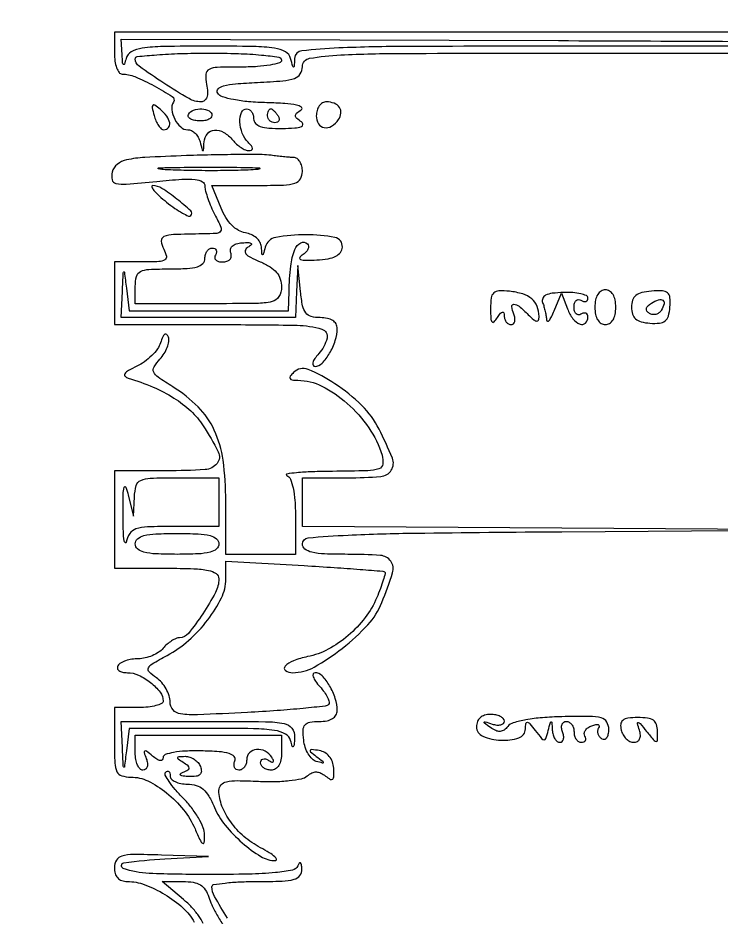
# Model space of a CAD drawing. Extents: x 23 to 255, y 40 to 184.
# Drawn here: x 152.29 to 160.83, y 148.46 to 159.39 of the extents above; entities that cross this region are included whole.
import ezdxf

# ---------------------------------------------------------------- set-up
doc = ezdxf.new("R2010")
doc.units = 0
doc.header["$MEASUREMENT"] = 0

msp = doc.modelspace()

# ---------------------------------------------------------------- linework, layer by layer
for points in [[(207.919475, 175.632891, 0.000007), (191.762556, 175.634099, 0.00002), (173.0434, 175.634494, 0.000013), (151.49745, 175.633531), (95.9364, 175.6296)], [(162.761558, 159.048), (159.212779, 159.048, 0.000784), (157.02679, 159.044574, 0.009612), (156.192056, 159.025909, 0.017563), (155.741439, 158.991278, 0.362985), (155.654186, 158.89995, -0.002113), (155.647181, 158.800635, -0.392517), (155.640247, 158.7942, -0.339035), (155.632096, 158.800445, -0.001923), (155.605683, 158.89995, 0.210107), (155.543093, 158.978985, 0.085131), (155.409705, 159.022738, 0.032681), (155.156556, 159.043482, 0.004106), (154.6065, 159.048, 0.004106), (154.056444, 159.043482, 0.032681), (153.803295, 159.022738, 0.085131), (153.669907, 158.978985, 0.210107), (153.607317, 158.89995, -0.01159), (153.587016, 158.82903, -0.541772), (153.574917, 158.825605, -0.197309), (153.564905, 158.845612, -0.005718), (153.558814, 158.94225), (153.549, 159.1326), (158.85765, 159.115575, -0.000547), (160.850201, 159.107006, -0.001116), (162.414287, 159.095081, -0.001098)], [(164.205376, 159.2172), (158.834888, 159.2172), (153.4644, 159.2172), (153.4644, 158.9634, 0.034833), (153.47118, 158.866191, 0.053009), (153.491708, 158.784154, 0.069133), (153.52171, 158.727792, 0.240373), (153.557364, 158.7096, -0.099378), (153.714546, 158.678048, -0.025506), (153.949376, 158.565419, -0.018882), (154.167534, 158.435841, -0.408322), (154.18248, 158.369549, 0.17156), (154.162273, 158.276464, 0.087393), (154.19814, 158.160675, 0.08893), (154.270566, 158.065823, 0.187469), (154.355548, 158.0328, -0.119989), (154.401119, 158.021704, -0.075158), (154.445763, 157.98931, -0.068223), (154.482745, 157.941345, -0.066341), (154.505883, 157.88475, 0.001923), (154.532296, 157.785245, 0.339035), (154.540447, 157.779, 0.392517), (154.547381, 157.785435, 0.002113), (154.554386, 157.88475, -0.156804), (154.593794, 157.984202, -0.208388), (154.679459, 158.027886, -0.151875), (154.793207, 157.999955, -0.084158), (154.9026, 157.9059, 0.038381), (154.949632, 157.857343, 0.037807), (155.003759, 157.816277, 0.040398), (155.056697, 157.787855, 0.103357), (155.099079, 157.779, 0.11323), (155.130513, 157.786211, 0.315231), (155.140975, 157.804957, 0.142776), (155.128425, 157.8359, 0.029119), (155.08872, 157.88052, -0.106751), (155.018539, 157.989363, -0.079759), (154.989979, 158.129661, -0.104548), (155.009214, 158.243977, -0.308176), (155.0718, 158.2866, -0.14232), (155.104061, 158.277227, -0.099692), (155.131549, 158.250881, -0.084449), (155.150066, 158.211482, -0.06782), (155.1564, 158.165003, 0.192905), (155.178358, 158.110206, 0.121823), (155.237276, 158.072766, 0.065071), (155.341745, 158.052276, 0.019382), (155.504588, 158.048211, 0.012678), (155.655709, 158.054131, 0.066093), (155.737289, 158.070371, 0.331451), (155.755064, 158.096231, 0.244772), (155.737238, 158.127508, -0.032223), (155.679365, 158.170336, -0.217566), (155.664526, 158.201789, -0.222454), (155.678728, 158.233135, -0.03367), (155.735409, 158.275362, 0.518712), (155.736666, 158.306145, 0.113817), (155.678778, 158.332549, 0.034648), (155.537212, 158.351347, 0.010037), (155.316912, 158.360754, -0.01563), (155.095373, 158.372697, -0.027067), (154.912823, 158.398281, -0.029364), (154.776171, 158.433475, -0.177769), (154.719444, 158.477742, -0.344054), (154.724783, 158.527705, -0.135368), (154.788381, 158.565184, -0.045473), (154.934983, 158.590731, -0.008992), (155.201391, 158.607715, 0.008293), (155.512016, 158.627083, 0.064064), (155.65425, 158.656925, 0.166428), (155.722646, 158.710513, 0.145097), (155.7486, 158.798065, -0.366284), (155.835378, 158.90063, -0.029694), (156.213488, 158.941242, -0.011216), (156.969364, 158.960291, -0.000691), (159.217403, 158.9634), (162.686206, 158.9634)], [(154.840672, 148.451523, -0.012035), (154.68117, 148.713803, -0.130058), (154.649116, 148.83255, -0.368473), (154.670369, 148.857726, -0.012174), (154.810426, 148.877362, -0.017908), (154.987888, 148.891433, -0.01083), (155.1987, 148.896, 0.008009), (155.504188, 148.900894, 0.058578), (155.648648, 148.922587, 0.16109), (155.717634, 148.968331, 0.179627), (155.741921, 149.04405, 0.021021), (155.736996, 149.100442, 0.185333), (155.725309, 149.122057, 0.449116), (155.710413, 149.120024, 0.051902), (155.692571, 149.08635, -0.255291), (155.629682, 149.034724, -0.022759), (155.419866, 149.004738, -0.01882), (155.099829, 148.985897, -0.005293), (154.59945, 148.9806, -0.009405), (153.887904, 148.993985, -0.078564), (153.572968, 149.055999, -0.781224), (153.580179, 149.123255, -0.020221), (154.07775, 149.171762), (154.6065, 149.201799), (154.03545, 149.218099, 0.006579), (153.695399, 149.22333, 0.066055), (153.554894, 149.205004, 0.194855), (153.489379, 149.15556, 0.135675), (153.4644, 149.0652, 0.07177), (153.474741, 148.993531, 0.115227), (153.505075, 148.94006, 0.12155), (153.554581, 148.907384, 0.085582), (153.620602, 148.896, -0.089955), (153.833637, 148.85736, -0.046457), (154.078074, 148.73877, -0.046369), (154.297582, 148.576282, -0.086065), (154.43465, 148.402986, 0.014593)], [(154.544901, 148.386128, 0.03529), (154.486745, 148.481016, 0.033211), (154.403281, 148.582805, 0.029532), (154.303909, 148.67698), (154.043618, 148.896), (154.298208, 148.896, -0.039764), (154.423339, 148.886033, -0.097369), (154.509623, 148.854233, -0.114494), (154.56904, 148.796013, -0.068276), (154.610618, 148.70565, 0.039763), (154.64662, 148.614022, 0.015022), (154.710697, 148.492107, 0.014769), (154.788665, 148.363059, 0.017445)]]:
    msp.add_lwpolyline(points, format="xyb")
for points in [[(155.4948, 158.8788, -0.334265), (155.469885, 158.845696, -0.026066), (155.355221, 158.819051, -0.027311), (155.201786, 158.800303, -0.016747), (155.019638, 158.7942, 0.006822), (154.715144, 158.790045, 0.10678), (154.614597, 158.765436, 0.273618), (154.576217, 158.707342, 0.059711), (154.584906, 158.5827, -0.035555), (154.595647, 158.491947, -0.088765), (154.587, 158.425983, -0.145322), (154.560097, 158.386322, -0.173238), (154.517761, 158.3712, -0.131729), (154.371343, 158.410456, -0.013759), (154.065781, 158.598394, -0.010329), (153.764126, 158.804585, -0.242214), (153.7182, 158.893828, -0.384784), (153.743403, 158.921728, -0.005838), (153.979138, 158.942963, -0.012197), (154.2659, 158.958397, -0.007344), (154.6065, 158.9634, -0.007593), (154.970494, 158.957872, -0.016146), (155.251575, 158.940236, -0.011579), (155.463285, 158.915114, -0.373418)], [(153.946223, 158.206835, 0.037801), (153.96914, 158.140221, 0.049464), (154.000318, 158.083923, 0.058693), (154.034565, 158.045021, 0.18499), (154.066467, 158.0328, 0.217518), (154.121369, 158.05787, 0.227657), (154.136972, 158.115052, 0.11701), (154.10064, 158.197681, 0.057778), (154.020956, 158.281076, 0.020124), (153.956594, 158.330257, 0.363425), (153.932586, 158.328213, 0.253319), (153.924284, 158.300644, 0.01302)], [(155.9178, 158.202, 0.133124), (155.943923, 158.105624, 0.221272), (156.011812, 158.058589, 0.183984), (156.102501, 158.076363, 0.097924), (156.187168, 158.155661, 0.129049), (156.216714, 158.232697, 0.179275), (156.198934, 158.303744, 0.153413), (156.135413, 158.353691, 0.090719), (156.039707, 158.3712, 0.137622), (155.993219, 158.358157, 0.100183), (155.95361, 158.321497, 0.086062), (155.926944, 158.266665, 0.070352)], [(154.6488, 158.207258, -0.204321), (154.636292, 158.177927, -0.094063), (154.600819, 158.154837, -0.069751), (154.547989, 158.141337, -0.046557), (154.485461, 158.14022, -0.041525), (154.42578, 158.14974, -0.084141), (154.382273, 158.168602, -0.148049), (154.3616, 158.193152, -0.244579), (154.363554, 158.219562, -0.173998), (154.42718, 158.270248, -0.093076), (154.527918, 158.284702, -0.108995), (154.615931, 158.261266, -0.280374)], [(155.4525, 158.202, -0.082592), (155.465741, 158.169674, -0.161196), (155.463109, 158.142251, -0.182303), (155.445221, 158.124023, -0.108972), (155.415193, 158.1174, -0.093332), (155.380993, 158.12384, -0.09642), (155.351918, 158.142251, -0.099167), (155.332458, 158.16972, -0.105053), (155.3256, 158.202, -0.042167), (155.328336, 158.234389, -0.061769), (155.336559, 158.261749, -0.081139), (155.348641, 158.280301, -0.210953), (155.362907, 158.2866, -0.151918), (155.380735, 158.281055, -0.038439), (155.404614, 158.261749, -0.035638), (155.429743, 158.234383, -0.029505)], [(154.340669, 157.717506, 0.004611), (153.833516, 157.695785, 0.041427), (153.61318, 157.665896, 0.114057), (153.498908, 157.611431, 0.162179), (153.437974, 157.517884, 0.119742), (153.436359, 157.425248, 0.293977), (153.482763, 157.379523, 0.071736), (153.608189, 157.371616, 0.004489), (153.978755, 157.404774, -0.007466), (154.284156, 157.430269, -0.042199), (154.447448, 157.427658, -0.105465), (154.533035, 157.400196, -0.267544), (154.564721, 157.345781, 0.064191), (154.572733, 157.285752, 0.018398), (154.60031, 157.195862, 0.018193), (154.639209, 157.095823, 0.018406), (154.685141, 156.99927, -0.01363), (154.758121, 156.849563, -0.253606), (154.754546, 156.798876, -0.239871), (154.709801, 156.77249, -0.012302), (154.53657, 156.766017, 0.005403), (154.184206, 156.757715, 0.085162), (154.067006, 156.733435, 0.335772), (154.034033, 156.6795, 0.098372), (154.064146, 156.5805, -0.066469), (154.095996, 156.495537, -0.324761), (154.077061, 156.451017, -0.125645), (154.004973, 156.429453, -0.010171), (153.805777, 156.4254), (153.4644, 156.4254), (153.4644, 156.0447), (153.4644, 155.664), (154.7757, 155.664, -0.004277), (155.683281, 155.656237, -0.068991), (155.984958, 155.609139, -0.401833), (156.047531, 155.498314, -0.121945), (155.946988, 155.311111, 0.030585), (155.898572, 155.25055, 0.082325), (155.874722, 155.201048, 0.200495), (155.878154, 155.170266, 0.27246), (155.901712, 155.1564, 0.20729), (155.987473, 155.193551, 0.055651), (156.0784, 155.31516, 0.053462), (156.148189, 155.469765, 0.079466), (156.1716, 155.616138, 0.127722), (156.157193, 155.671619, 0.123643), (156.117495, 155.713876, 0.094097), (156.052532, 155.740045, 0.048864), (155.965207, 155.7486, -0.062758), (155.854777, 155.762516, -0.169931), (155.789967, 155.805661, -0.114644), (155.751332, 155.892521, -0.021503), (155.725628, 156.06585), (155.692443, 156.3831), (155.678222, 156.06585), (155.664, 155.7486), (154.6065, 155.7486), (153.549, 155.7486), (153.562539, 156.06585, -0.000452), (153.572408, 156.292295, -0.202828), (153.57877, 156.305646, -0.602997), (153.585745, 156.303026, -0.000683), (153.610199, 156.10815), (153.64432, 155.8332), (154.61186, 155.8332), (155.5794, 155.8332), (155.585873, 156.06585, -0.020891), (155.607414, 156.374887, -0.064204), (155.657087, 156.57822, -0.179438), (155.727866, 156.658445, -0.330882), (155.8096, 156.6464, -0.180541), (155.822961, 156.617126, -0.124931), (155.816463, 156.580935, -0.090923), (155.789988, 156.542859, -0.057139), (155.747303, 156.509199, 0.126882), (155.717036, 156.477659, 0.470491), (155.725607, 156.455373, 0.084001), (155.788873, 156.445388, 0.011354), (155.923663, 156.449944, 0.027711), (156.060874, 156.465363, 0.074094), (156.154187, 156.495793, 0.11532), (156.209991, 156.54211, 0.144292), (156.233705, 156.604771, 0.381575), (156.14324, 156.722823, 0.0469), (155.791324, 156.756059, 0.044323), (155.426283, 156.723795, 0.291212), (155.29728, 156.605175, -0.003171), (155.273964, 156.519899, -0.36451), (155.265054, 156.513823, -0.361813), (155.25747, 156.521554, -0.003156), (155.250814, 156.609866, 0.117942), (155.233153, 156.666215, 0.079179), (155.189663, 156.718212, 0.072368), (155.127703, 156.758078, 0.070573), (155.056421, 156.779066, -0.096778), (154.971781, 156.808852, -0.065967), (154.891148, 156.871832, -0.056761), (154.819098, 156.964176, -0.040794), (154.760078, 157.08105), (154.648315, 157.356), (155.198457, 157.356, 0.007408), (155.520399, 157.36077, 0.067287), (155.658682, 157.383655, 0.1865), (155.723887, 157.435011, 0.134527), (155.7486, 157.5252, 0.060542), (155.740726, 157.589988, 0.07858), (155.717536, 157.645037, 0.096081), (155.683189, 157.68212, 0.156555), (155.64285, 157.695555, -0.014987), (155.590597, 157.697693, -0.005822), (155.518462, 157.703659, -0.005757), (155.440428, 157.711935, -0.007102), (155.3679, 157.72152, 0.03412), (155.260053, 157.729881, 0.003268), (154.996356, 157.730575, 0.004153), (154.681622, 157.726731, 0.003265)], [(155.181068, 157.547254, -0.009156), (154.938588, 157.53788, -0.005021), (154.641344, 157.534822, -0.005002), (154.339413, 157.537769, -0.00796), (154.081268, 157.546985, -0.039068), (153.997779, 157.557874, -0.875674), (153.998546, 157.568022, -0.011964), (154.212452, 157.575089, -0.002213), (154.6065, 157.57693, -0.002293), (155.00128, 157.575216, -0.010669), (155.228947, 157.568323, -0.808064), (155.230607, 157.55803, -0.078783)], [(154.0989, 157.151663, 0.016535), (154.199142, 157.076596, 0.026179), (154.290201, 157.019841, 0.023997), (154.364653, 156.983229, 0.306025), (154.393736, 156.988669, 0.428682), (154.3927, 157.04611, 0.019065), (154.22446, 157.189164, 0.023556), (154.041194, 157.319843, 0.139665), (153.9297, 157.353699, 0.541428), (153.918654, 157.337399, 0.075214), (153.944505, 157.294953, 0.034522), (154.007215, 157.229788, 0.014938)], [(155.086174, 156.603484, 0.164781), (155.054936, 156.565681, 0.273438), (155.061719, 156.526135, 0.099564), (155.117729, 156.481885, 0.019368), (155.235291, 156.427765, -0.038341), (155.35591, 156.366594, -0.081633), (155.435078, 156.298699, -0.098277), (155.479479, 156.218013, -0.076938), (155.4948, 156.119036, -0.135173), (155.463084, 156.003864, -0.205466), (155.380289, 155.943741, -0.052688), (155.190785, 155.921371, -0.003056), (154.6065, 155.9178), (153.7182, 155.9178), (153.7182, 156.1293, -0.063163), (153.733435, 156.249419, -0.217022), (153.78165, 156.309075, -0.105983), (153.884042, 156.33549, -0.010324), (154.1412, 156.3408, 0.014068), (154.349357, 156.346658, 0.058865), (154.47255, 156.368295, 0.122766), (154.539238, 156.407887, 0.200296), (154.5642, 156.4677, -0.06887), (154.570913, 156.516203, -0.085131), (154.590518, 156.557323, -0.099915), (154.619628, 156.584818, -0.140337), (154.653793, 156.5946, -0.108972), (154.683821, 156.587977, -0.182303), (154.701709, 156.569749, -0.161196), (154.704341, 156.542326, -0.082592), (154.6911, 156.51, 0.152499), (154.682877, 156.477918, 0.191558), (154.695576, 156.450251, 0.130242), (154.729565, 156.431552, 0.061057), (154.779758, 156.4254, 0.075701), (154.832031, 156.43336, 0.134424), (154.868464, 156.456685, 0.158737), (154.884287, 156.49219, 0.118244), (154.878646, 156.534997, -0.144304), (154.875012, 156.580449, -0.160119), (154.897001, 156.618465, -0.112011), (154.945426, 156.645283, -0.051919), (155.016578, 156.658152, -0.015166), (155.096315, 156.661731, -0.171752), (155.125793, 156.651777, -0.465534), (155.126402, 156.63364, -0.044877)], [(158.034095, 155.857552, 0.011079), (158.03741, 155.737718, 0.151895), (158.052216, 155.697318, 0.463263), (158.07635, 155.696101, 0.044972), (158.1174, 155.7486, -0.021149), (158.154644, 155.801209, -0.167501), (158.179231, 155.817337, -0.405416), (158.195065, 155.808236, -0.066727), (158.200705, 155.76975, 0.075766), (158.20737, 155.729347, 0.088257), (158.225691, 155.695064, 0.099372), (158.252591, 155.672136, 0.127626), (158.283945, 155.664, 0.184534), (158.311066, 155.674362, 0.147206), (158.327514, 155.701277, 0.100118), (158.329842, 155.742309, 0.055937), (158.317194, 155.7909, -0.055525), (158.292884, 155.883976, -0.467693), (158.31818, 155.912219, -0.169654), (158.380441, 155.888024, -0.019662), (158.492057, 155.784857, 0.01743), (158.55817, 155.7232, 0.140002), (158.595468, 155.705754, 0.367786), (158.61669, 155.718637, 0.08318), (158.623705, 155.763707, 0.090052), (158.600099, 155.885654, 0.124166), (158.535744, 155.9762, 0.102732), (158.425582, 156.036539, 0.04805), (158.26545, 156.069052, 0.031964), (158.135796, 156.074291, 0.181214), (158.072757, 156.048962, 0.17955), (158.041561, 155.988284, 0.031277)], [(158.666502, 155.932031, -0.020743), (158.683403, 155.881682, -0.014287), (158.698515, 155.823427, -0.014429), (158.709851, 155.766451, -0.028338), (158.714962, 155.720531, 0.331098), (158.72636, 155.706825, 0.287291), (158.744457, 155.71286, 0.057396), (158.773704, 155.758016, 0.016938), (158.807841, 155.8332), (158.895357, 156.0447), (158.968952, 155.85435, 0.070532), (159.035153, 155.735932, 0.134463), (159.121145, 155.670169, 0.2941), (159.186641, 155.682528, 0.205891), (159.2172, 155.753593, 0.108972), (159.210577, 155.783621, 0.182303), (159.192349, 155.801509, 0.161196), (159.164926, 155.804141, 0.082592), (159.1326, 155.7909, -0.146489), (159.100503, 155.78227, -0.191582), (159.072851, 155.794183, -0.134005), (159.054172, 155.826886, -0.063222), (159.048, 155.8755, -0.063222), (159.054172, 155.924114, -0.134005), (159.072851, 155.956817, -0.191582), (159.100503, 155.96873, -0.146489), (159.1326, 155.9601, 0.069956), (159.164977, 155.945878, 0.144762), (159.192349, 155.946243, 0.18988), (159.21039, 155.960717, 0.130576), (159.2172, 155.986349, 0.295628), (159.197968, 156.016034, 0.048654), (159.129986, 156.038849, 0.040186), (159.034085, 156.052974, 0.024977), (158.920302, 156.054791, 0.021435), (158.784267, 156.044318, 0.082892), (158.703314, 156.020591, 0.181805), (158.667406, 155.982857, 0.193944)], [(159.3018, 155.8755, 0.04716), (159.310144, 155.78723, 0.088208), (159.33564, 155.7204, 0.118484), (159.37625, 155.679044, 0.140575), (159.4287, 155.664, 0.140575), (159.48115, 155.679044, 0.118484), (159.52176, 155.7204, 0.088208), (159.547256, 155.78723, 0.04716), (159.5556, 155.8755, 0.04716), (159.547256, 155.96377, 0.088208), (159.52176, 156.0306, 0.118484), (159.48115, 156.071956, 0.140575), (159.4287, 156.087, 0.140575), (159.37625, 156.071956, 0.118484), (159.33564, 156.0306, 0.088208), (159.310144, 155.96377, 0.04716)], [(159.74595, 155.8755, 0.074833), (159.75864, 155.791189, 0.140756), (159.795986, 155.733993, 0.116764), (159.863683, 155.698733, 0.042943), (159.970728, 155.681251, 0.039246), (160.088407, 155.681534, 0.150652), (160.155622, 155.708373, 0.158711), (160.194057, 155.767417, 0.044947), (160.213111, 155.876841, 0.038134), (160.213851, 155.993406, 0.199651), (160.185744, 156.049569, 0.171857), (160.123013, 156.074065, 0.026992), (159.988333, 156.07109, 0.036849), (159.870262, 156.05328, 0.114391), (159.798248, 156.01839, 0.147178), (159.759242, 155.961323, 0.076981)], [(160.108126, 155.837449, -0.094768), (160.079827, 155.806614, -0.096839), (160.042353, 155.788687, -0.098884), (160.00155, 155.7864, -0.103479), (159.963722, 155.800095, -0.099167), (159.933973, 155.82788, -0.207337), (159.927405, 155.858252, -0.154764), (159.945156, 155.890513, -0.051827), (159.988268, 155.923775, -0.050263), (160.075784, 155.966389, -0.249192), (160.128246, 155.959223, -0.31899), (160.143134, 155.915621, -0.066358)], [(154.025927, 155.444189, -0.079209), (153.987419, 155.368326, -0.040364), (153.917681, 155.28694, -0.038801), (153.83035, 155.212773, -0.046866), (153.737724, 155.158147, 0.017371), (153.634876, 155.105395, 0.110682), (153.591399, 155.066555, 0.364069), (153.593718, 155.036539, 0.128717), (153.6336, 155.012667, -0.029689), (153.934453, 154.905331, -0.04101), (154.188105, 154.771975, -0.04607), (154.391815, 154.6145, -0.060526), (154.54305, 154.434851, -0.027365), (154.726663, 154.117204, -0.295963), (154.711697, 153.976675, -0.210222), (154.565421, 153.901489, -0.015096), (154.0989, 153.8874), (153.4644, 153.8874), (153.4644, 153.2952), (153.4644, 152.703), (154.0989, 152.703, -0.007591), (154.430681, 152.697963, -0.042232), (154.60748, 152.67758, -0.101027), (154.699986, 152.638408, -0.247066), (154.7334, 152.574914, -0.121589), (154.69255, 152.409412, -0.025571), (154.53942, 152.151098, -0.021531), (154.364064, 151.910237, -0.22558), (154.257309, 151.858047, 0.098977), (154.213276, 151.848741, 0.040502), (154.159002, 151.820031, 0.038033), (154.103945, 151.778734, 0.039644), (154.0566, 151.7301, -0.075572), (154.001975, 151.681489, -0.044511), (153.924601, 151.640477, -0.043376), (153.837965, 151.612559, -0.056318), (153.755134, 151.6032, 0.039551), (153.676219, 151.596948, 0.04255), (153.601245, 151.578349, 0.046682), (153.540494, 151.551108, 0.126268), (153.5067, 151.5186, 0.1935), (153.501164, 151.486599, 0.18433), (153.519167, 151.458851, 0.108335), (153.561824, 151.440065, 0.049799), (153.622564, 151.434, -0.109295), (153.758318, 151.403967, -0.058909), (153.904793, 151.313529, -0.060295), (154.019794, 151.197173, -0.16628), (154.0566, 151.089557, -0.287971), (154.037533, 151.059197, -0.047517), (153.969621, 151.034076, -0.039794), (153.873969, 151.016692, -0.025065), (153.7605, 151.011), (153.4644, 151.011), (153.4644, 150.588, 0.010577), (153.469744, 150.335392, 0.100216), (153.495555, 150.230862, 0.212512), (153.553156, 150.181336, 0.072972), (153.664491, 150.165, -0.112825), (153.87194, 150.117585, -0.057131), (154.099692, 149.973672, -0.054222), (154.304253, 149.768859, -0.066548), (154.443949, 149.537675, 0.005536), (154.508778, 149.393172, 0.139626), (154.536762, 149.36063, 0.561908), (154.55522, 149.369338, 0.022033), (154.560889, 149.460542, 0.102247), (154.544211, 149.549278, 0.034429), (154.485647, 149.667961, 0.03257), (154.400922, 149.793862, 0.031996), (154.300096, 149.908488, -0.018752), (154.20266, 150.013521, -0.030411), (154.129025, 150.110464, -0.031245), (154.082872, 150.189903, -0.322879), (154.088596, 150.225196, -0.124445), (154.108559, 150.237103, -0.257933), (154.125748, 150.233354, -0.16079), (154.137528, 150.213357, -0.053435), (154.1412, 150.1791, 0.201107), (154.157009, 150.141385, 0.084768), (154.202995, 150.109393, 0.064833), (154.271041, 150.087656, 0.044961), (154.351565, 150.0804, -0.073161), (154.458416, 150.064681, -0.105242), (154.541974, 150.018834, -0.08361), (154.612344, 149.933991, -0.032463), (154.680393, 149.796876, 0.072164), (154.809159, 149.581992, 0.042373), (155.017897, 149.366135, 0.04218), (155.244635, 149.199716, 0.13808), (155.42194, 149.1498, 0.495715), (155.434003, 149.165656, 0.148439), (155.414816, 149.195938, 0.04079), (155.345612, 149.246369, 0.014666), (155.23968, 149.306866, -0.054972), (155.038689, 149.444192, -0.058691), (154.877373, 149.619336, -0.063489), (154.771667, 149.812706, -0.091307), (154.734647, 150.003804, -0.190806), (154.759972, 150.069517, -0.15162), (154.826312, 150.107937, -0.059424), (154.958411, 150.121895, -0.009732), (155.215845, 150.113424, 0.018398), (155.408601, 150.110423, 0.022363), (155.588813, 150.122325, 0.021666), (155.73694, 150.145317, 0.124489), (155.808045, 150.179229, -0.061744), (155.865101, 150.215751, -0.114719), (155.918472, 150.227553, -0.112719), (155.972218, 150.214667, -0.058297), (156.030454, 150.176823, 0.043331), (156.087027, 150.137609, 0.333469), (156.117102, 150.141365, 0.201698), (156.132399, 150.177071, 0.020018), (156.129227, 150.272214, 0.069343), (156.112269, 150.35107, 0.084434), (156.074871, 150.416575, 0.09), (156.020194, 150.46301, 0.092119), (155.953123, 150.486798, 0.008377), (155.860999, 150.499813, 0.316593), (155.843439, 150.490455, 0.352617), (155.847365, 150.472043, 0.009289), (155.9178, 150.416907, -0.003611), (155.995133, 150.357775, -0.231711), (156.0024, 150.342936, -0.485349), (155.993698, 150.336083, -0.006497), (155.9178, 150.355434, -0.133453), (155.867235, 150.384922, -0.0611), (155.820313, 150.445952, -0.054218), (155.783785, 150.526648, -0.049767), (155.764131, 150.615674, -0.033112), (155.757774, 150.73867, -0.172981), (155.781118, 150.80123, -0.182274), (155.837934, 150.833048, -0.037495), (155.954481, 150.8418, 0.044328), (156.047866, 150.850095, 0.092918), (156.115783, 150.875853, 0.126916), (156.156692, 150.918, 0.130236), (156.1716, 150.974262, 0.079466), (156.148189, 151.120635, 0.053462), (156.0784, 151.27524, 0.055651), (155.987473, 151.396849, 0.20729), (155.901712, 151.434, 0.318152), (155.880007, 151.418634, 0.169731), (155.879923, 151.384145, 0.071396), (155.908107, 151.329524, 0.02917), (155.960569, 151.264281, -0.027526), (156.015985, 151.195828, -0.042404), (156.055178, 151.130551, -0.051297), (156.075015, 151.076788, -0.265048), (156.066958, 151.047358, -0.170805), (156.024775, 151.027135, -0.002735), (155.757708, 150.999465, -0.006831), (155.443884, 150.973008, -0.004434), (155.080477, 150.950603, -0.002825), (154.475487, 150.922113, -0.044117), (154.268619, 150.931795, -0.181992), (154.177539, 150.980961, -0.180875), (154.1412, 151.078129, 0.078588), (154.129143, 151.154365, 0.049692), (154.092933, 151.236997, 0.048619), (154.039754, 151.313169, 0.063371), (153.976886, 151.370296, -0.03619), (153.886493, 151.443897, -0.32369), (153.877419, 151.491341, -0.152532), (153.922146, 151.540342, -0.008559), (154.10399, 151.642325, 0.057843), (154.36674, 151.825792, 0.047718), (154.599891, 152.075901, 0.05024), (154.764955, 152.342391, 0.114032), (154.818, 152.571957), (154.818, 152.790603), (155.76975, 152.735122, -0.001955), (156.136484, 152.712304, -0.003123), (156.449592, 152.689629, -0.000664), (156.724177, 152.667652, -0.152978), (156.747606, 152.658164, -0.293607), (156.753681, 152.639278, -0.009161), (156.730322, 152.557504, -0.015195), (156.696834, 152.458757, -0.009609), (156.652108, 152.345648, -0.064584), (156.511513, 152.102787, -0.05261), (156.30457, 151.884566, -0.053509), (156.061137, 151.718068, -0.074027), (155.812535, 151.628677, 0.040314), (155.640613, 151.579616, 0.115571), (155.537983, 151.511094, 0.466715), (155.54427, 151.459535, 0.145034), (155.630451, 151.434, 0.127992), (155.891627, 151.50197, 0.039266), (156.233548, 151.729764, 0.039893), (156.544357, 152.016956, 0.091382), (156.713889, 152.285647, 0.018513), (156.843915, 152.649071, 0.234873), (156.822171, 152.788398, 0.225292), (156.697086, 152.858597, 0.017059), (156.2985, 152.8722, -0.00949), (156.018489, 152.877515, -0.0468), (155.86215, 152.898191, -0.106122), (155.77897, 152.936993, -0.2349), (155.7486, 152.99807, -0.388515), (155.817004, 153.072815, -0.010313), (156.303177, 153.10588, -0.008864), (157.123312, 153.130125, -0.001113), (158.89995, 153.147182), (162.0513, 153.170423), (158.89995, 153.190511), (155.7486, 153.2106), (155.7486, 153.5067), (155.7486, 153.8028), (156.2985, 153.8028, 0.019217), (156.700063, 153.81824, 0.234727), (156.828315, 153.894764, 0.244809), (156.841725, 154.040828, 0.020782), (156.679343, 154.394721, 0.08023), (156.47031, 154.680297, 0.048328), (156.143798, 154.945545, 0.048883), (155.818027, 155.118459, 0.302687), (155.64148, 155.08312, 0.038342), (155.601222, 155.036164, 0.290178), (155.599348, 155.00835, 0.243495), (155.624553, 154.991271, 0.029466), (155.693581, 154.9872, -0.118492), (155.985541, 154.917025, -0.063879), (156.29276, 154.707136, -0.060606), (156.555279, 154.409503, -0.075313), (156.716102, 154.07775, -0.106618), (156.725761, 153.969027, -0.290479), (156.678759, 153.911987, -0.072594), (156.543166, 153.888538, -0.004053), (156.113851, 153.880721, 0.006197), (155.867133, 153.875171, 0.013427), (155.677836, 153.863469, 0.019806), (155.560082, 153.84829, 0.756369), (155.55825, 153.831371, -0.203795), (155.603191, 153.786411, -0.04379), (155.636, 153.678664, -0.034815), (155.657263, 153.526073, -0.017215), (155.664, 153.33045), (155.664, 152.8722), (155.241, 152.8722), (154.818, 152.8722), (154.818, 153.517864, 0.033658), (154.784397, 154.016475, 0.074831), (154.678026, 154.380946, 0.086922), (154.481711, 154.663778, 0.059334), (154.174831, 154.907958, -0.011189), (153.995081, 155.024687, -0.135617), (153.942381, 155.08689, -0.251907), (153.946152, 155.149397, -0.045471), (154.018578, 155.245727, 0.044957), (154.069338, 155.313096, 0.047035), (154.10636, 155.387473, 0.051815), (154.125333, 155.457577, 0.122965), (154.120835, 155.511055, 0.109224), (154.100945, 155.543774, 0.370922), (154.077996, 155.545998, 0.137469), (154.052614, 155.514854, 0.024745)], [(153.708191, 153.57015, -0.057577), (153.730109, 153.7077, -0.222395), (153.78506, 153.771539, -0.09862), (153.900456, 153.798049, -0.007302), (154.2258, 153.8028), (154.7334, 153.8028), (154.7334, 153.5067), (154.7334, 153.2106), (154.189384, 153.2106, 0.008062), (153.865682, 153.20538, 0.07125), (153.725264, 153.180624, 0.168546), (153.651244, 153.124269, 0.099285), (153.608705, 153.02025, -0.529676), (153.595237, 153.014456, -0.224443), (153.582368, 153.034923, -0.022622), (153.573494, 153.153787, -0.006576), (153.57053, 153.3375, -0.003501), (153.57159, 153.600865, -0.058201), (153.582691, 153.687597, -0.729805), (153.602051, 153.688883, -0.031774), (153.6336, 153.5913), (153.698181, 153.3375)], [(154.7334, 152.9991, -0.222027), (154.70483, 152.937932, -0.113455), (154.62765, 152.898638, -0.050675), (154.482641, 152.877653, -0.010614), (154.2258, 152.8722, -0.010614), (153.968959, 152.877653, -0.050675), (153.82395, 152.898638, -0.113455), (153.74677, 152.937932, -0.222027), (153.7182, 152.9991, -0.222027), (153.74677, 153.060268, -0.113455), (153.82395, 153.099562, -0.050675), (153.968959, 153.120547, -0.010614), (154.2258, 153.126, -0.010614), (154.482641, 153.120547, -0.050675), (154.62765, 153.099562, -0.113455), (154.70483, 153.060268, -0.222027)], [(157.8636, 150.777397, 0.302007), (157.940559, 150.661606, 0.08864), (158.159509, 150.612463, 0.091025), (158.378424, 150.642772, 0.317965), (158.458491, 150.751222, -0.033032), (158.464215, 150.817395, -0.421164), (158.482504, 150.830485, -0.177946), (158.512154, 150.813184, -0.010445), (158.578016, 150.729966, 0.008613), (158.654873, 150.63212, 0.225652), (158.684288, 150.618132, 0.324819), (158.706878, 150.634539, 0.015365), (158.734711, 150.729966, -0.002461), (158.760592, 150.828047, -0.30551), (158.769793, 150.836034, -0.426999), (158.777607, 150.829647, -0.003056), (158.784386, 150.73605, 0.052838), (158.794211, 150.679413, 0.069485), (158.815389, 150.63149, 0.086175), (158.844105, 150.599192, 0.169626), (158.876145, 150.588, 0.184534), (158.903266, 150.598362, 0.147206), (158.919714, 150.625277, 0.100118), (158.922042, 150.666309, 0.055937), (158.909394, 150.7149, -0.06502), (158.897689, 150.763452, -0.112257), (158.902512, 150.804523, -0.151946), (158.922715, 150.831542, -0.158089), (158.954349, 150.8418, -0.134459), (158.990062, 150.832019, -0.100435), (159.02049, 150.804523, -0.087143), (159.040966, 150.763393, -0.072144), (159.048, 150.7149, 0.06887), (159.054713, 150.666397, 0.085131), (159.074318, 150.625277, 0.099915), (159.103428, 150.597782, 0.140337), (159.137593, 150.588, 0.093902), (159.168194, 150.593798, 0.172183), (159.187118, 150.610247, 0.17347), (159.191359, 150.634844, 0.095482), (159.180379, 150.663735, -0.166459), (159.172919, 150.696525, -0.121099), (159.185746, 150.731968, -0.092628), (159.217819, 150.764846, -0.061745), (159.26438, 150.789666, -0.037179), (159.311658, 150.803882, -0.135733), (159.342641, 150.802267, -0.316031), (159.353883, 150.787065, -0.14554), (159.347114, 150.762077, 0.109749), (159.335367, 150.728327, 0.099868), (159.338418, 150.691531, 0.095102), (159.355845, 150.657349, 0.089269), (159.38502, 150.631153, 0.187805), (159.417551, 150.625156, 0.185927), (159.445743, 150.6427, 0.111032), (159.464828, 150.68483, 0.051088), (159.471, 150.745081, 0.140183), (159.445594, 150.833917, 0.189788), (159.379208, 150.883198, 0.064939), (159.237433, 150.902277, 0.006724), (158.89995, 150.899113, 0.014878), (158.663665, 150.886678, 0.024011), (158.46396, 150.860499, 0.024869), (158.310637, 150.824909, 0.155104), (158.2443, 150.780917, -0.069792), (158.197636, 150.737098, -0.137804), (158.150106, 150.720246, -0.123015), (158.096985, 150.729801, -0.049881), (158.0328, 150.766759, -0.003892), (157.959337, 150.820311, -0.361287), (157.956408, 150.832295, -0.3686), (157.967591, 150.837167, -0.003942), (158.05395, 150.810136, 0.049125), (158.110658, 150.797867, 0.085879), (158.15851, 150.800572, 0.129469), (158.190019, 150.817188, 0.210007), (158.202, 150.844455, 0.196096), (158.189232, 150.875758, 0.086521), (158.152298, 150.902329, 0.06642), (158.097561, 150.920369, 0.046464), (158.0328, 150.9264, 0.071669), (157.962514, 150.916273, 0.109389), (157.908767, 150.886625, 0.118555), (157.875367, 150.839118, 0.094472)], [(155.654186, 150.65145, -0.005718), (155.648095, 150.554812, -0.197309), (155.638083, 150.534805, -0.541772), (155.625984, 150.53823, -0.01159), (155.605683, 150.60915, 0.210196), (155.543066, 150.688192, 0.085077), (155.409583, 150.731942, 0.032655), (155.15624, 150.752684, 0.004101), (154.605657, 150.7572), (153.64432, 150.7572), (153.610199, 150.48225, -0.000683), (153.585745, 150.287374, -0.602997), (153.57877, 150.284754, -0.202828), (153.572408, 150.298105, -0.000452), (153.562539, 150.52455), (153.549, 150.8418), (154.6065, 150.8418, -0.002445), (155.300335, 150.838407, -0.042512), (155.525164, 150.817039, -0.185209), (155.62046, 150.759137, -0.1794)], [(159.621123, 150.736412, 0.067769), (159.644517, 150.679681, 0.068807), (159.682132, 150.631596, 0.075349), (159.727688, 150.599132, 0.117723), (159.774312, 150.588, 0.122054), (159.817735, 150.59876, 0.165329), (159.845299, 150.627918, 0.125902), (159.853789, 150.674813, 0.058383), (159.842139, 150.73605, -0.011212), (159.818477, 150.817652, -0.550799), (159.828017, 150.827952, -0.173441), (159.850775, 150.814718, -0.004233), (159.929394, 150.71988, 0.004608), (160.020704, 150.609901, 0.227626), (160.045884, 150.598625, 0.395618), (160.061153, 150.613732, 0.009328), (160.0632, 150.723439, 0.079866), (160.050203, 150.804289, 0.164399), (160.012143, 150.854912, 0.120245), (159.941463, 150.881589, 0.033727), (159.822756, 150.888021, 0.027417), (159.70334, 150.879874, 0.131191), (159.640576, 150.854527, 0.212064), (159.615116, 150.808811, 0.086712)], [(155.4948, 150.4611, -0.04716), (155.486456, 150.37283, -0.088208), (155.46096, 150.306, -0.118484), (155.42035, 150.264644, -0.140575), (155.3679, 150.2496, -0.06887), (155.319397, 150.256313, -0.085131), (155.278277, 150.275918, -0.099915), (155.250782, 150.305028, -0.140337), (155.241, 150.339193, -0.132745), (155.248881, 150.368356, -0.19028), (155.269691, 150.384736, -0.143226), (155.301287, 150.384933, -0.068937), (155.338671, 150.368421, 0.029004), (155.377473, 150.347446, 0.315645), (155.394043, 150.350357, 0.315645), (155.396954, 150.366927, 0.029004), (155.375979, 150.405729, 0.1359), (155.296007, 150.479795, 0.144169), (155.191209, 150.500011, 0.175086), (155.106071, 150.459675, 0.197948), (155.0718, 150.3765, -0.072144), (155.064766, 150.328007, -0.087143), (155.04429, 150.286877, -0.100435), (155.013862, 150.259381, -0.134459), (154.978149, 150.2496, -0.136146), (154.945963, 150.258529, -0.15232), (154.924632, 150.282499, -0.123488), (154.918059, 150.318787, -0.075104), (154.927474, 150.361595, 0.276291), (154.918339, 150.413953, 0.144491), (154.860726, 150.45104, 0.05472), (154.735679, 150.473229, 0.011507), (154.513525, 150.482848, 0.016247), (154.329112, 150.480592, 0.032191), (154.183762, 150.464674, 0.03806), (154.082495, 150.438868, 0.321759), (154.0566, 150.402794, -0.182821), (154.046212, 150.375334, -0.250917), (154.021919, 150.366306, -0.108419), (153.981659, 150.381087, -0.031228), (153.927763, 150.420407, 0.008807), (153.855031, 150.478638, 0.27071), (153.832884, 150.481505, 0.389672), (153.825192, 150.464629, 0.012731), (153.852215, 150.388466, -0.057622), (153.865966, 150.334899, -0.105146), (153.862673, 150.290077, -0.151815), (153.843335, 150.260831, -0.173013), (153.811851, 150.2496, -0.2103), (153.776041, 150.265359, -0.081387), (153.74571, 150.311728, -0.06197), (153.72507, 150.380128, -0.042346), (153.7182, 150.4611), (153.7182, 150.6726), (154.6065, 150.6726), (155.4948, 150.6726)], [(154.510194, 150.2919, -0.089941), (154.52106, 150.234471, -0.219769), (154.503724, 150.196173, -0.149865), (154.456163, 150.175185, -0.038425), (154.371195, 150.171679, -0.019265), (154.301097, 150.176882, -0.12955), (154.268862, 150.189396, -0.483812), (154.268185, 150.205652, -0.083362), (154.298823, 150.22422, 0.029355), (154.358032, 150.251892, 0.275386), (154.371845, 150.275071, 0.233412), (154.358944, 150.301202, 0.022213), (154.298823, 150.343145, -0.016315), (154.240978, 150.382495, -0.322828), (154.234671, 150.401769, -0.307021), (154.251015, 150.414632, -0.015422), (154.322499, 150.417505, -0.083429), (154.379275, 150.408508, -0.06663), (154.434971, 150.381143, -0.067041), (154.481184, 150.340313, -0.086936)]]:
    msp.add_lwpolyline(points, format="xyb", close=True)

doc.saveas('drawing.dxf')
